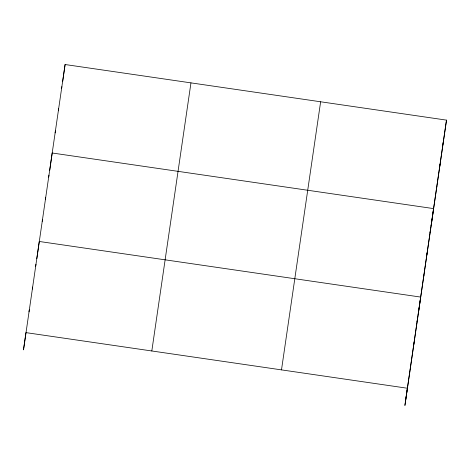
<?xml version="1.0" encoding="UTF-8"?>
<svg xmlns="http://www.w3.org/2000/svg" width="470" height="470" viewBox="0 0 470 470"><rect width="100%" height="100%" fill="white"/><g stroke="black" fill="none" stroke-linecap="round" stroke-linejoin="round"><path stroke-width="0.7" d="M28.993 311.851L29.281 309.836M32.324 289.062L32.606 287.047M35.65 266.273L35.937 264.263M36.807 258.717L39.263 241.474L420.668 297.075L418.212 314.318M42.206 221.364L42.494 219.355M45.431 199.251L45.719 197.236M48.663 177.131L48.95 175.116M49.726 170.246L52.176 152.997L433.587 208.604L431.131 225.847M55.119 132.893L55.407 130.877M58.35 110.773L58.638 108.764M61.576 88.66L61.864 86.644M62.639 81.768L65.095 64.525L446.5 120.126L404.905 405.475L407.361 388.232L25.956 332.625L23.5 349.874L65.095 64.525M410.398 367.452L410.686 365.443M413.729 344.663L414.011 342.654M417.055 321.874L417.342 319.864M423.611 276.971L423.899 274.956M426.836 254.852L427.124 252.837M430.068 232.732L430.356 230.717M436.524 188.493L436.812 186.484M439.755 166.38L440.043 164.365M442.987 144.261L443.269 142.246M151.816 350.973L190.961 82.873M281.495 369.878L320.634 101.779M405.622 400.446L446.5 120.126"/></g></svg>
